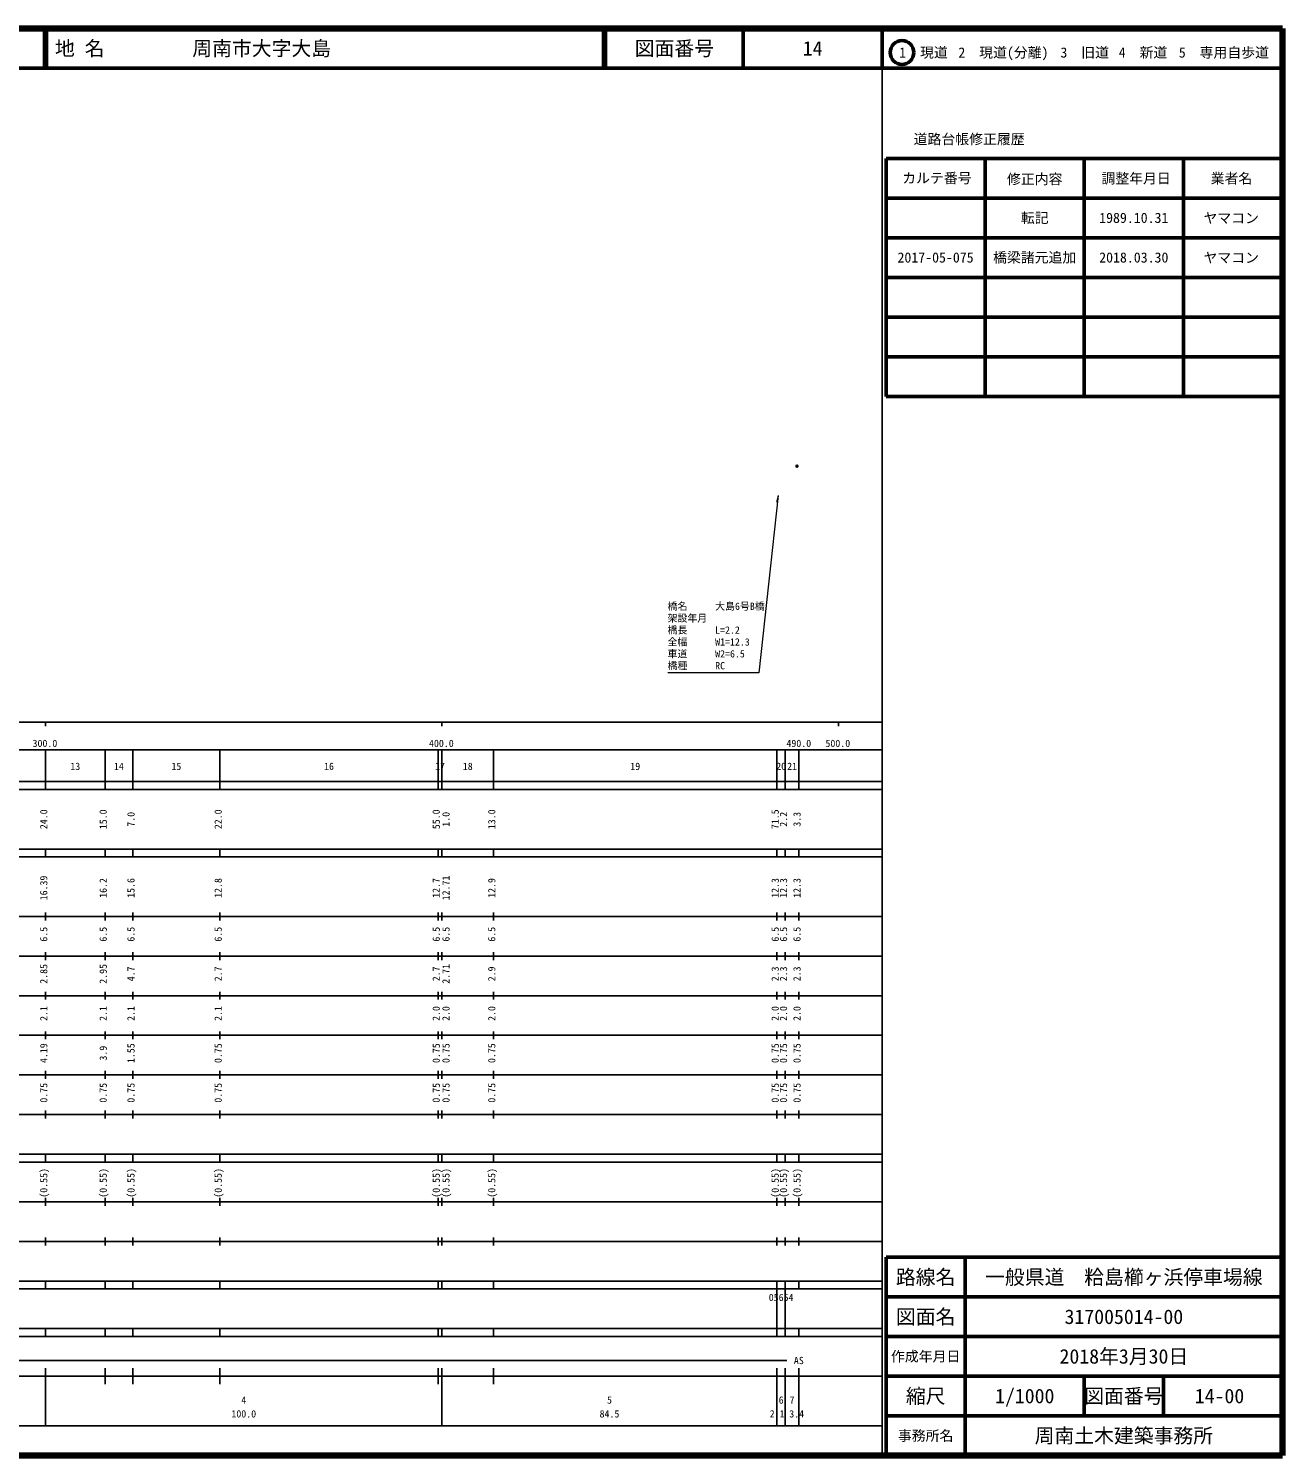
# Model space of a CAD drawing. Units: millimetres on the paper, with parts at other scales. Extents: x 40 to 680, y 20 to 380.
# Drawn here: x 363.7 to 680, y 20 to 380 of the extents above; entities that cross this region are included whole.
import ezdxf
from ezdxf.enums import TextEntityAlignment as Align

# ---------------------------------------------------------------- set-up
doc = ezdxf.new("R2010")
doc.units = ezdxf.units.MM
doc.header["$PDMODE"] = 32
doc.header["$PDSIZE"] = 0.5
for name, color, linetype in [('M-BMK-HTXT', 7, 'Continuous'), ('M-OTRS', 6, 'Continuous'), ('M-TTL-TXT', 7, 'Continuous')]:
    doc.layers.add(name, color=color, linetype=linetype)
for name, color, linetype, lineweight in [('M-STR-HTXT', 7, 'Continuous', 13), ('M-TTL', 2, 'Continuous', 140), ('M-TTL-BAND', 7, 'Continuous', 25), ('M-TTL-FRAM', 2, 'Continuous', 50), ('M-TTL-LINE', 7, 'Continuous', 50)]:
    doc.layers.add(name, color=color, linetype=linetype, lineweight=lineweight)
doc.styles.add('ＭＳ ゴシック', font='')
doc.styles.get('ＭＳ ゴシック').set_extended_font_data('MS Gothic')

msp = doc.modelspace()

# ---------------------------------------------------------------- linework, layer by layer
at = {"layer": 'M-OTRS'}
msp.add_point((557.546, 269.587), dxfattribs=at)
at = {"layer": 'M-STR-HTXT'}
for p, q in [((552.783, 262.23), (547.884, 217.476)), ((552.783, 262.23), (552.365, 260.468)), ((547.884, 217.476), (524.95, 217.476))]:
    msp.add_line(p, q, dxfattribs=at)
at = {"layer": 'M-TTL'}
for p, q in [((680, 380), (40, 380)), ((680, 20), (680, 380)), ((40, 20), (680, 20))]:
    msp.add_line(p, q, dxfattribs=at)
at = {"layer": 'M-TTL-BAND'}
for p, q in [((579, 20), (579, 370)), ((40, 205), (579, 205)), ((368, 205), (368, 204)), ((468, 205), (468, 204)), ((568, 205), (568, 204)), ((68, 198), (579, 198)), ((368, 188), (368, 198)), ((383, 188), (383, 198)), ((390, 188), (390, 198)), ((412, 188), (412, 198)), ((467, 188), (467, 198)), ((468, 188), (468, 198)), ((481, 188), (481, 198)), ((552.5, 188), (552.5, 198)), ((554.6, 188), (554.6, 198)), ((558, 188), (558, 198)), ((40, 190), (579, 190)), ((40, 188), (579, 188)), ((40, 173), (579, 173)), ((368, 171), (368, 173)), ((383, 171), (383, 173)), ((390, 171), (390, 173)), ((412, 171), (412, 173)), ((467, 171), (467, 173)), ((468, 171), (468, 173)), ((481, 171), (481, 173)), ((552.5, 171), (552.5, 173)), ((554.6, 171), (554.6, 173)), ((558, 171), (558, 173)), ((40, 171), (579, 171)), ((40, 156), (579, 156)), ((368, 155), (368, 157)), ((383, 155), (383, 157)), ((390, 155), (390, 157)), ((412, 155), (412, 157)), ((467, 155), (467, 157)), ((468, 155), (468, 157)), ((481, 155), (481, 157)), ((552.5, 155), (552.5, 157)), ((554.6, 155), (554.6, 157)), ((558, 155), (558, 157)), ((46, 146), (579, 146)), ((368, 145), (368, 147)), ((383, 145), (383, 147)), ((390, 145), (390, 147)), ((412, 145), (412, 147)), ((467, 145), (467, 147)), ((468, 145), (468, 147)), ((481, 145), (481, 147)), ((552.5, 145), (552.5, 147)), ((554.6, 145), (554.6, 147)), ((558, 145), (558, 147)), ((368, 135), (368, 137)), ((383, 135), (383, 137)), ((390, 135), (390, 137)), ((412, 135), (412, 137)), ((467, 135), (467, 137)), ((468, 135), (468, 137)), ((481, 135), (481, 137)), ((552.5, 135), (552.5, 137)), ((554.6, 135), (554.6, 137)), ((558, 135), (558, 137)), ((52, 136), (579, 136)), ((46, 126), (579, 126)), ((368, 125), (368, 127)), ((383, 125), (383, 127)), ((390, 125), (390, 127)), ((412, 125), (412, 127)), ((467, 125), (467, 127)), ((468, 125), (468, 127)), ((481, 125), (481, 127)), ((552.5, 125), (552.5, 127)), ((554.6, 125), (554.6, 127)), ((558, 125), (558, 127)), ((52, 116), (579, 116)), ((368, 115), (368, 117)), ((383, 115), (383, 117)), ((390, 115), (390, 117)), ((412, 115), (412, 117)), ((467, 115), (467, 117)), ((468, 115), (468, 117)), ((481, 115), (481, 117)), ((552.5, 115), (552.5, 117)), ((554.6, 115), (554.6, 117)), ((558, 115), (558, 117)), ((46, 106), (579, 106)), ((368, 105), (368, 107)), ((383, 105), (383, 107)), ((390, 105), (390, 107)), ((412, 105), (412, 107)), ((467, 105), (467, 107)), ((468, 105), (468, 107)), ((481, 105), (481, 107)), ((552.5, 105), (552.5, 107)), ((554.6, 105), (554.6, 107)), ((558, 105), (558, 107)), ((40, 96), (579, 96)), ((40, 94), (579, 94)), ((368, 94), (368, 96)), ((383, 94), (383, 96)), ((390, 94), (390, 96)), ((412, 94), (412, 96)), ((467, 94), (467, 96)), ((468, 94), (468, 96)), ((481, 94), (481, 96)), ((552.5, 94), (552.5, 96)), ((554.6, 94), (554.6, 96)), ((558, 94), (558, 96)), ((49, 84), (579, 84)), ((368, 83), (368, 85)), ((383, 83), (383, 85)), ((390, 83), (390, 85)), ((412, 83), (412, 85)), ((467, 83), (467, 85)), ((468, 83), (468, 85)), ((481, 83), (481, 85)), ((552.5, 83), (552.5, 85)), ((554.6, 83), (554.6, 85)), ((558, 83), (558, 85)), ((40, 74), (579, 74)), ((368, 73), (368, 75)), ((383, 73), (383, 75)), ((390, 73), (390, 75)), ((412, 73), (412, 75)), ((467, 73), (467, 75)), ((468, 73), (468, 75)), ((481, 73), (481, 75)), ((552.5, 73), (552.5, 75)), ((554.6, 73), (554.6, 75)), ((558, 73), (558, 75)), ((40, 64), (579, 64)), ((40, 62), (579, 62)), ((368, 62), (368, 64)), ((383, 62), (383, 64)), ((390, 62), (390, 64)), ((412, 62), (412, 64)), ((467, 62), (467, 64)), ((468, 62), (468, 64)), ((481, 62), (481, 64)), ((552.5, 62), (552.5, 64)), ((552.5, 52), (552.5, 62)), ((554.6, 62), (554.6, 64)), ((554.6, 52), (554.6, 62)), ((558, 62), (558, 64)), ((40, 52), (579, 52)), ((368, 50), (368, 52)), ((383, 50), (383, 52)), ((390, 50), (390, 52)), ((412, 50), (412, 52)), ((467, 50), (467, 52)), ((468, 50), (468, 52)), ((481, 50), (481, 52)), ((552.5, 50), (552.5, 52)), ((554.6, 50), (554.6, 52)), ((558, 50), (558, 52)), ((40, 50), (579, 50)), ((71, 44), (555, 44)), ((40, 40), (579, 40)), ((368, 27.5), (368, 42)), ((383, 38), (383, 42)), ((390, 38), (390, 42)), ((412, 38), (412, 42)), ((467, 38), (467, 42)), ((468, 27.5), (468, 42)), ((481, 38), (481, 42)), ((552.5, 27.5), (552.5, 42)), ((554.6, 27.5), (554.6, 42)), ((558, 27.5), (558, 42)), ((68, 27.5), (579, 27.5))]:
    msp.add_line(p, q, dxfattribs=at)
at = {"layer": 'M-TTL-FRAM'}
for p, q in [((580, 347.197), (580, 287.197)), ((580, 347.197), (680, 347.197)), ((580, 287.197), (680, 287.197)), ((680, 70), (580, 70)), ((580, 70), (580, 20))]:
    msp.add_line(p, q, dxfattribs=at)
at = {"layer": 'M-TTL-LINE'}
for p, q in [((367.75, 380), (367.75, 370)), ((368.25, 380), (368.25, 370)), ((508.747, 380), (508.747, 370)), ((509.247, 380), (509.247, 370)), ((543.997, 380), (543.997, 370)), ((579, 380), (579, 370)), ((40, 370), (680, 370)), ((605, 347.197), (605, 287.197)), ((630, 347.197), (630, 287.197)), ((655, 347.197), (655, 287.197)), ((580, 337.197), (680, 337.197)), ((580, 327.197), (680, 327.197)), ((580, 317.197), (680, 317.197)), ((580, 307.197), (680, 307.197)), ((580, 297.197), (680, 297.197)), ((600, 70), (600, 20)), ((680, 60), (580, 60)), ((680, 50), (580, 50)), ((680, 40), (580, 40)), ((630, 40), (630, 30)), ((650, 40), (650, 30)), ((680, 30), (580, 30))]:
    msp.add_line(p, q, dxfattribs=at)
msp.add_circle((584.031, 373.958), 3, dxfattribs=at)

# ---------------------------------------------------------------- texts
at = {"layer": 'M-BMK-HTXT', "style": 'ＭＳ ゴシック'}
for s, p in [('橋名', (524.902, 232.784)), ('大島6号B橋', (536.902, 232.784)), ('架設年月', (524.902, 229.784)), ('橋長', (524.902, 226.784)), ('L=2.2', (536.902, 226.784)), ('全幅', (524.902, 223.784)), ('車道', (524.902, 220.784)), ('W1=12.3', (536.902, 223.784)), ('橋種', (524.902, 217.784)), ('W2=6.5', (536.902, 220.784)), ('RC', (536.902, 217.784))]:
    msp.add_text(s, height=1.833, dxfattribs=at).set_placement(p, align=Align.BOTTOM_LEFT)
at = {"layer": 'M-TTL-BAND', "style": 'ＭＳ ゴシック'}
for s, p in [('300.0', (367.844, 198.195)), ('400.0', (467.844, 198.195)), ('490.0', (558, 198.195)), ('500.0', (567.844, 198.195)), ('13', (375.5, 192.405)), ('14', (386.5, 192.405)), ('15', (401, 192.405)), ('16', (439.5, 192.405)), ('17', (467.5, 192.405)), ('18', (474.5, 192.405)), ('19', (516.75, 192.405)), ('20', (553.55, 192.405)), ('21', (556.3, 192.405)), ('AS', (558, 42.5)), ('4', (418, 32.523)), ('5', (510.25, 32.523)), ('6', (553.55, 32.523)), ('7', (556.3, 32.523)), ('100.0', (418, 29.033)), ('84.5', (510.25, 29.033)), ('2.1', (552.529, 29.033)), ('3.4', (557.467, 29.033))]:
    msp.add_text(s, height=1.833, dxfattribs=at).set_placement(p, align=Align.BOTTOM_CENTER)
for s, p in [('24.0', (369, 180.5)), ('15.0', (384, 180.5)), ('7.0', (391, 180.5)), ('22.0', (413, 180.5)), ('55.0', (468, 180.5)), ('1.0', (470.459, 180.5)), ('13.0', (482, 180.5)), ('71.5', (553.5, 180.5)), ('2.2', (555.6, 180.5)), ('3.3', (559, 180.5)), ('16.39', (369, 163.174)), ('12.71', (470.459, 163.174)), ('16.2', (384, 163.174)), ('15.6', (391, 163.174)), ('12.8', (413, 163.174)), ('12.7', (468, 163.174)), ('12.9', (482, 163.174)), ('12.3', (553.5, 163.174)), ('12.3', (555.6, 163.174)), ('12.3', (559, 163.174)), ('6.5', (369, 151.5)), ('6.5', (384, 151.5)), ('6.5', (391, 151.5)), ('6.5', (413, 151.5)), ('6.5', (468, 151.5)), ('6.5', (470.459, 151.5)), ('6.5', (482, 151.5)), ('6.5', (553.5, 151.5)), ('6.5', (555.6, 151.5)), ('6.5', (559, 151.5)), ('2.85', (369, 141.5)), ('2.95', (384, 141.5)), ('4.7', (391, 141.5)), ('2.7', (413, 141.5)), ('2.7', (468, 141.5)), ('2.71', (470.459, 141.5)), ('2.9', (482, 141.5)), ('2.3', (553.5, 141.5)), ('2.3', (555.6, 141.5)), ('2.3', (559, 141.5)), ('2.1', (369, 131.5)), ('2.1', (384, 131.5)), ('2.1', (391, 131.5)), ('2.1', (413, 131.5)), ('2.0', (468, 131.5)), ('2.0', (470.459, 131.5)), ('2.0', (482, 131.5)), ('2.0', (553.5, 131.5)), ('2.0', (555.6, 131.5)), ('2.0', (559, 131.5)), ('4.19', (369, 121.5)), ('3.9', (384, 121.5)), ('1.55', (391, 121.5)), ('0.75', (413, 121.5)), ('0.75', (468, 121.5)), ('0.75', (470.459, 121.5)), ('0.75', (482, 121.5)), ('0.75', (553.5, 121.5)), ('0.75', (555.6, 121.5)), ('0.75', (559, 121.5)), ('0.75', (369, 111.5)), ('0.75', (384, 111.5)), ('0.75', (391, 111.5)), ('0.75', (413, 111.5)), ('0.75', (468, 111.5)), ('0.75', (470.459, 111.5)), ('0.75', (482, 111.5)), ('0.75', (553.5, 111.5)), ('0.75', (555.6, 111.5)), ('0.75', (559, 111.5)), ('(0.55)', (369, 88.764)), ('(0.55)', (384, 88.764)), ('(0.55)', (391, 88.764)), ('(0.55)', (413, 88.764)), ('(0.55)', (468, 88.764)), ('(0.55)', (470.459, 88.764)), ('(0.55)', (482, 88.764)), ('(0.55)', (553.5, 88.764)), ('(0.55)', (555.6, 88.764)), ('(0.55)', (559, 88.764))]:
    msp.add_text(s, height=1.833, rotation=90, dxfattribs=at).set_placement(p, align=Align.BOTTOM_CENTER)
msp.add_text('05654', height=1.833, dxfattribs=at).set_placement((550.425, 58.405), align=Align.BOTTOM_LEFT)
at = {"layer": 'M-TTL-TXT', "style": 'ＭＳ ゴシック'}
for s, p in [('地 名', (370.38, 375)), ('周南市大字大島', (405.024, 375))]:
    msp.add_text(s, height=3.666, dxfattribs=at).set_placement(p, align=Align.MIDDLE_LEFT)
for s, height, p in [('図面番号', 3.666, (526.622, 375)), ('14', 3.666, (561.497, 375)), ('1\u3000現道', 2.566, (589.448, 373.958)), ('2\u3000現道(分離)', 2.566, (609.619, 373.958)), ('3\u3000旧道', 2.566, (630.121, 373.958)), ('4\u3000新道', 2.566, (644.824, 373.958)), ('5\u3000専用自歩道', 2.566, (665.228, 373.958)), ('道路台帳修正履歴', 2.566, (600.968, 352.113)), ('カルテ番号', 2.566, (592.839, 342.277)), ('修正内容', 2.566, (617.509, 342.023)), ('調整年月日', 2.566, (643.089, 342.197)), ('業者名', 2.566, (667.134, 342.197)), ('転記', 2.566, (617.5, 332.245)), ('1989.10.31', 2.566, (642.5, 332.245)), ('ヤマコン', 2.566, (667.077, 332.189)), ('2017-05-075', 2.566, (592.5, 322.245)), ('橋梁諸元追加', 2.566, (617.5, 322.245)), ('2018.03.30', 2.566, (642.5, 322.245)), ('ヤマコン', 2.566, (667.077, 322.189)), ('路線名', 3.666, (590, 65)), ('路線名', 3.666, (590, 65)), ('一般県道\u3000粭島櫛ヶ浜停車場線', 3.666, (640, 65)), ('図面名', 3.666, (590, 55)), ('図面名', 3.666, (590, 55)), ('317005014-00', 3.666, (640, 55)), ('2018年3月30日', 3.666, (640, 45)), ('作成年月日', 2.566, (590, 45)), ('作成年月日', 2.566, (590, 45)), ('縮尺', 3.666, (590, 35)), ('縮尺', 3.666, (590, 35)), ('1/1000', 3.666, (615, 35)), ('図面番号', 3.666, (640, 35)), ('図面番号', 3.666, (640, 35)), ('14-00', 3.666, (664.125, 35)), ('事務所名', 2.566, (590, 25)), ('事務所名', 2.566, (590, 25)), ('周南土木建築事務所', 3.666, (640, 25))]:
    msp.add_text(s, height=height, dxfattribs=at).set_placement(p, align=Align.MIDDLE_CENTER)

doc.saveas('drawing.dxf')
